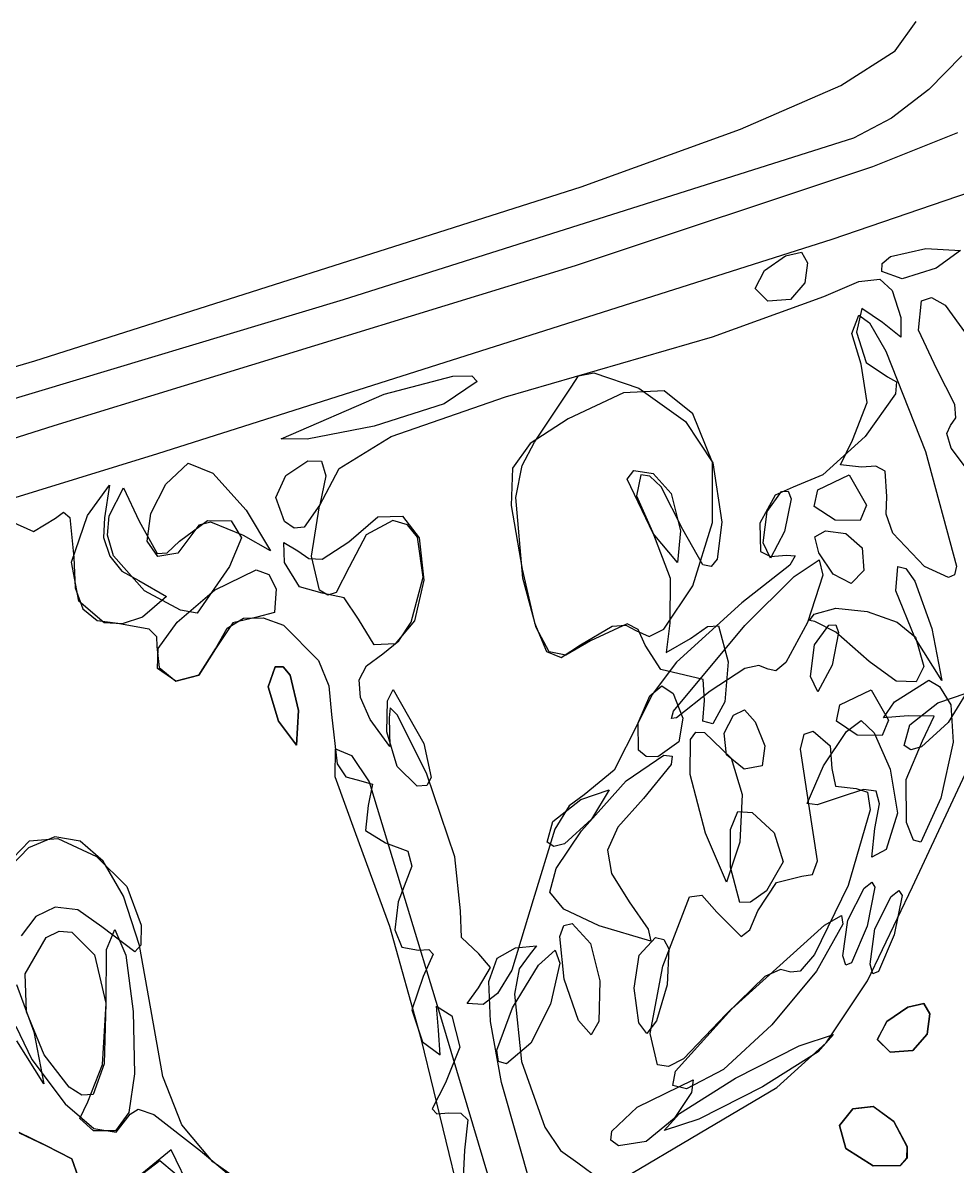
# Model space of a CAD drawing. Extents: x -886 to 651, y -59 to 942.
# Drawn here: x -141.92 to -121.62, y 145.44 to 170.28 of the extents above; entities that cross this region are included whole.
import ezdxf

# ---------------------------------------------------------------- set-up
doc = ezdxf.new("R2010")
doc.units = 0

msp = doc.modelspace()

# ---------------------------------------------------------------- linework, layer by layer
at = {"layer": 'Layer 1'}
for p, q in [((-122.974133, 169.672137), (-122.51366, 170.31445)), ((-124.154932, 168.922364), (-122.974133, 169.672137)), ((-121.525507, 169.566758), (-122.238765, 168.837591)), ((-126.335176, 167.969794), (-124.154932, 168.922364)), ((-122.238765, 168.837591), (-123.053663, 168.212594)), ((-123.053663, 168.212594), (-123.87609, 167.77516)), ((-129.793985, 166.719088), (-126.335176, 167.969794)), ((-123.87609, 167.77516), (-134.964634, 164.262956)), ((-123.45559, 167.15947), (-121.612671, 167.898805)), ((-119.32049, 167.30334), (-124.34659, 165.57183)), ((-129.918156, 165.008454), (-123.45559, 167.15947)), ((-141.663776, 162.941917), (-129.793985, 166.719088)), ((-124.34659, 165.57183), (-138.99689, 160.92023)), ((-125.81303, 164.90487), (-125.350513, 165.216594)), ((-125.350513, 165.216594), (-125.0066, 165.29902)), ((-125.0066, 165.29902), (-124.877226, 165.069075)), ((-123.252218, 165.05124), (-123.070749, 165.204266)), ((-123.070749, 165.204266), (-122.30385, 165.38265)), ((-122.30385, 165.38265), (-121.55456, 165.338887)), ((-121.55456, 165.338887), (-122.07715, 164.95065)), ((-141.24554, 161.53171), (-129.918156, 165.008454)), ((-124.877226, 165.069075), (-124.9305, 164.62982)), ((-123.25732, 164.87775), (-123.252218, 165.05124)), ((-122.07715, 164.95065), (-122.81713, 164.720962)), ((-122.07715, 164.95065), (-122.07715, 164.95065)), ((-126.016292, 164.512348), (-125.81303, 164.90487)), ((-123.759393, 164.66248), (-123.304539, 164.714786)), ((-123.304539, 164.714786), (-123.038563, 164.464357)), ((-122.81713, 164.720962), (-123.25732, 164.87775)), ((-125.73693, 164.23567), (-126.016292, 164.512348)), ((-124.9305, 164.62982), (-125.243025, 164.271345)), ((-124.9305, 164.62982), (-124.9305, 164.62982)), ((-124.51952, 164.33943), (-123.759393, 164.66248)), ((-123.038563, 164.464357), (-122.84507, 163.8792)), ((-134.964634, 164.262956), (-158.02749, 157.32416)), ((-126.9373, 163.46083), (-124.51952, 164.33943)), ((-125.243025, 164.271345), (-125.73693, 164.23567)), ((-122.464651, 163.606936), (-122.39643, 164.24569)), ((-122.39643, 164.24569), (-122.179008, 164.316956)), ((-122.179008, 164.316956), (-121.884969, 164.148424)), ((-123.694727, 164.073424), (-123.81457, 163.56417)), ((-123.24676, 163.77159), (-123.694727, 164.073424)), ((-121.884969, 164.148424), (-121.22128, 163.22582)), ((-123.91202, 163.533289), (-123.76277, 163.93112)), ((-123.76277, 163.93112), (-123.525367, 163.761943)), ((-123.525367, 163.761943), (-123.172771, 163.147136)), ((-122.84466, 163.453527), (-123.24676, 163.77159)), ((-122.84507, 163.8792), (-122.84483, 163.87921)), ((-122.84483, 163.87921), (-122.84466, 163.453527)), ((-131.439413, 162.154067), (-126.9373, 163.46083)), ((-123.71267, 162.86968), (-123.91202, 163.533289)), ((-123.81457, 163.56417), (-123.598169, 162.903765)), ((-122.06266, 162.75996), (-122.464651, 163.606936)), ((-123.172771, 163.147136), (-122.31236, 160.96936)), ((-161.99726, 156.82815), (-141.663776, 162.941917)), ((-123.581924, 162.032674), (-123.71267, 162.86968)), ((-123.598169, 162.903765), (-123.13714, 162.59367)), ((-121.671509, 161.989246), (-122.06266, 162.75996)), ((-134.07507, 162.21381), (-132.585151, 162.606175)), ((-132.05266, 162.48953), (-132.772039, 162.006491)), ((-132.585151, 162.606175), (-132.166048, 162.616003)), ((-132.166048, 162.616003), (-132.05266, 162.48953)), ((-132.05266, 162.48953), (-132.05266, 162.48953)), ((-130.0074, 162.36291), (-129.849704, 162.614886)), ((-129.849704, 162.614886), (-129.514773, 162.676353)), ((-129.514773, 162.676353), (-128.53842, 162.347839)), ((-123.13714, 162.59367), (-122.944597, 162.484579)), ((-122.944597, 162.484579), (-122.96448, 162.22339)), ((-136.31436, 161.24219), (-134.07507, 162.21381)), ((-130.80446, 161.16803), (-130.0074, 162.36291)), ((-128.871973, 162.245043), (-130.07556, 161.68172)), ((-127.990202, 162.286804), (-128.871973, 162.245043)), ((-128.53842, 162.347839), (-127.528775, 161.617517)), ((-127.366743, 161.787708), (-127.990202, 162.286804)), ((-122.96448, 162.22339), (-123.62183, 161.29742)), ((-132.772039, 162.006491), (-134.29196, 161.51791)), ((-133.922566, 161.29609), (-131.439413, 162.154067)), ((-123.89607, 161.21798), (-123.581924, 162.032674)), ((-121.653097, 161.702014), (-121.671509, 161.989246)), ((-126.93809, 160.72846), (-127.366743, 161.787708)), ((-156.222315, 156.77647), (-141.24554, 161.53171)), ((-134.29196, 161.51791), (-135.74815, 161.233755)), ((-130.07556, 161.68173), (-130.899014, 161.144236)), ((-130.07556, 161.68172), (-130.07556, 161.68173)), ((-127.528775, 161.617517), (-126.93627, 160.72554)), ((-121.850066, 161.356239), (-121.76578, 161.53384)), ((-121.76578, 161.53384), (-121.653097, 161.702014)), ((-135.74815, 161.233755), (-136.31436, 161.24219)), ((-135.048146, 160.602542), (-133.922566, 161.29609)), ((-123.62183, 161.29742), (-124.542797, 160.463809)), ((-124.158549, 160.675426), (-123.89607, 161.21798)), ((-121.754334, 161.043342), (-121.850066, 161.356239)), ((-130.899014, 161.144236), (-131.282571, 160.608704)), ((-131.078483, 160.664655), (-130.80446, 161.16803)), ((-122.3124, 160.96936), (-121.636644, 158.479463)), ((-122.31236, 160.96936), (-122.3124, 160.96936)), ((-121.10901, 160.18827), (-121.754334, 161.043342)), ((-138.99689, 160.92023), (-148.987695, 157.829762)), ((-136.21317, 160.44498), (-135.731833, 160.768769)), ((-135.731833, 160.768769), (-135.436773, 160.761207)), ((-135.436773, 160.761207), (-135.344358, 160.43634)), ((-126.938663, 159.425293), (-126.93809, 160.72846)), ((-126.93627, 160.72554), (-126.93627, 160.72551)), ((-126.93627, 160.72551), (-126.734988, 159.435732)), ((-138.819943, 160.2594), (-138.3342, 160.71308)), ((-138.3342, 160.71308), (-137.798882, 160.499742)), ((-137.798882, 160.499742), (-137.07386, 159.69188)), ((-135.47754, 159.78907), (-135.048146, 160.602542)), ((-131.282571, 160.608704), (-131.312783, 159.792347)), ((-131.21588, 159.971801), (-131.078483, 160.664655)), ((-128.794122, 160.3662), (-128.652327, 160.552124)), ((-128.652327, 160.552124), (-128.22677, 160.4924)), ((-128.22677, 160.4924), (-127.83527, 160.059129)), ((-123.70612, 160.63004), (-124.158549, 160.675426)), ((-123.394081, 160.65266), (-123.70612, 160.63004)), ((-123.189012, 160.544379), (-123.394081, 160.65266)), ((-123.1497, 159.9923), (-123.189012, 160.544379)), ((-140.51864, 159.5756), (-140.042655, 160.237986)), ((-140.042655, 160.237986), (-140.14981, 159.5292)), ((-139.140126, 159.619751), (-138.819943, 160.2594)), ((-136.430951, 159.969382), (-136.21317, 160.44498)), ((-135.344358, 160.43634), (-135.47096, 159.80821)), ((-128.22641, 159.18904), (-128.794122, 160.3662)), ((-128.49813, 160.46063), (-128.594167, 160.007046)), ((-128.298177, 160.434123), (-128.49813, 160.46063)), ((-128.058662, 160.201941), (-128.298177, 160.434123)), ((-124.542797, 160.463809), (-125.18442, 160.19473)), ((-124.65228, 160.13215), (-123.97173, 160.45795)), ((-123.97173, 160.45795), (-123.5968, 159.80319)), ((-140.05199, 159.57359), (-139.736489, 160.181244)), ((-139.736489, 160.181244), (-139.3944, 159.45473)), ((-128.594167, 160.007046), (-128.24583, 159.22047)), ((-127.58129, 159.27603), (-128.058662, 160.201941)), ((-127.83527, 160.059129), (-127.63178, 159.24743)), ((-125.581016, 160.019247), (-125.91297, 159.41043)), ((-125.752491, 159.668446), (-125.44328, 160.09637)), ((-125.18442, 160.19473), (-125.581016, 160.019247)), ((-125.44328, 160.09637), (-125.293641, 160.103535)), ((-125.293641, 160.103535), (-125.230881, 159.942174)), ((-124.730169, 159.776525), (-124.65228, 160.13215)), ((-123.167383, 159.609753), (-123.1497, 159.9923)), ((-136.23957, 159.44688), (-136.430951, 159.969382)), ((-135.47094, 159.80821), (-135.814646, 159.323712)), ((-135.650687, 158.694384), (-135.47754, 159.78907)), ((-135.47096, 159.80821), (-135.47094, 159.80821)), ((-131.312783, 159.792347), (-131.0762, 158.41238)), ((-131.06309, 158.21959), (-131.21588, 159.971801)), ((-125.230881, 159.942174), (-125.37498, 159.22787)), ((-124.27735, 159.47739), (-124.730169, 159.776525)), ((-123.5968, 159.80319), (-123.734759, 159.466286)), ((-123.5968, 159.80319), (-123.5968, 159.80319)), ((-141.693707, 159.231024), (-141.21476, 159.51737)), ((-141.21476, 159.51737), (-141.038943, 159.651065)), ((-141.038943, 159.651065), (-140.905402, 159.535533)), ((-140.905402, 159.535533), (-140.81731, 158.6682)), ((-140.863703, 158.562094), (-140.51864, 159.5756)), ((-140.14978, 159.52921), (-140.16896, 159.096584)), ((-140.14981, 159.5292), (-140.14978, 159.52921)), ((-140.0865, 159.148336), (-140.05199, 159.57359)), ((-139.221714, 159.019532), (-139.140126, 159.619751)), ((-137.07386, 159.69188), (-137.07388, 159.69184)), ((-137.07388, 159.69184), (-136.541572, 158.812911)), ((-134.84, 159.00694), (-134.211164, 159.549275)), ((-134.211164, 159.549275), (-133.675482, 159.5632)), ((-133.675482, 159.5632), (-133.314877, 159.090637)), ((-125.84118, 158.98319), (-125.752491, 159.668446)), ((-123.020011, 159.195477), (-123.167383, 159.609753)), ((-142.18953, 159.45347), (-141.693707, 159.231024)), ((-139.3944, 159.45473), (-139.006445, 158.75219)), ((-138.51772, 159.02012), (-137.912637, 159.469315)), ((-138.101599, 159.371183), (-138.25241, 159.16828)), ((-137.842081, 159.433555), (-138.101599, 159.371183)), ((-137.912637, 159.469315), (-137.398481, 159.459986)), ((-137.13158, 159.14008), (-137.842081, 159.433555)), ((-137.398481, 159.459986), (-137.172702, 159.092647)), ((-136.029566, 159.303411), (-136.23957, 159.44688)), ((-135.814646, 159.323712), (-136.029566, 159.303411)), ((-133.88452, 159.4692), (-134.466805, 159.159644)), ((-133.56373, 159.378163), (-133.88452, 159.4692)), ((-133.349969, 159.109212), (-133.56373, 159.378163)), ((-127.63178, 159.24744), (-127.699021, 158.55851)), ((-127.63178, 159.24743), (-127.63178, 159.24744)), ((-127.148697, 158.506057), (-127.58129, 159.27603)), ((-127.367505, 158.052521), (-126.938663, 159.425293)), ((-126.734988, 159.435732), (-126.836196, 158.627602)), ((-125.91297, 159.41043), (-125.894957, 158.794224)), ((-124.71381, 159.11329), (-124.483869, 159.242664)), ((-124.483869, 159.242664), (-124.04461, 159.18939)), ((-123.734759, 159.466286), (-124.27735, 159.47739)), ((-140.16896, 159.096584), (-140.034412, 158.69547)), ((-139.952401, 158.69877), (-140.0865, 159.148336)), ((-138.99167, 158.68414), (-139.221714, 159.019532)), ((-138.785266, 158.770094), (-138.51772, 159.02012)), ((-138.25241, 159.16828), (-138.553299, 158.757407)), ((-137.172702, 159.092647), (-137.43275, 158.46781)), ((-136.541572, 158.812911), (-137.13158, 159.14008)), ((-136.23757, 158.55979), (-136.25048, 158.991695)), ((-136.25048, 158.991695), (-135.94998, 158.80713)), ((-135.41824, 158.628965), (-134.84, 159.00694)), ((-134.466805, 159.159644), (-134.83663, 158.45552)), ((-133.228406, 158.238244), (-133.349969, 159.109212)), ((-133.314877, 159.090637), (-133.21127, 158.17351)), ((-128.24583, 159.22047), (-127.861352, 158.215379)), ((-127.699021, 158.55851), (-128.22641, 159.18904)), ((-125.683176, 158.653858), (-125.84118, 158.98319)), ((-125.37494, 159.22787), (-125.683176, 158.653858)), ((-125.37498, 159.22787), (-125.37494, 159.22787)), ((-124.631384, 158.769381), (-124.71381, 159.11329)), ((-124.04461, 159.18939), (-123.686139, 158.876861)), ((-122.3368, 158.47136), (-123.020011, 159.195477)), ((-139.006445, 158.75219), (-138.785266, 158.770094)), ((-138.553299, 158.757407), (-138.99167, 158.68414)), ((-135.94998, 158.80713), (-135.708132, 158.645255)), ((-125.894957, 158.794224), (-125.679513, 158.683847)), ((-124.31966, 158.30686), (-124.631384, 158.769381)), ((-123.686139, 158.876861), (-123.65046, 158.38296)), ((-140.704381, 157.71574), (-140.863703, 158.562094)), ((-140.81738, 158.66848), (-140.78671, 158.005733)), ((-140.81731, 158.6682), (-140.81738, 158.66848)), ((-140.034412, 158.69547), (-139.770666, 158.370578)), ((-139.27973, 157.94098), (-139.952401, 158.69877)), ((-135.910915, 158.025174), (-136.23757, 158.55979)), ((-135.708132, 158.645255), (-135.41824, 158.628965)), ((-135.47654, 157.95567), (-135.650687, 158.694384)), ((-126.971735, 158.468198), (-127.148697, 158.506057)), ((-126.836196, 158.627602), (-126.971735, 158.468198)), ((-125.262869, 158.501865), (-126.30366, 157.67726)), ((-125.679513, 158.683847), (-125.33468, 158.71519)), ((-125.33468, 158.71519), (-125.143795, 158.701966)), ((-125.143795, 158.701966), (-125.262869, 158.501865)), ((-125.163411, 158.250282), (-124.619476, 158.612095)), ((-124.619476, 158.612095), (-124.543821, 158.27829)), ((-139.770666, 158.370578), (-139.40225, 158.16662)), ((-137.43275, 158.46781), (-138.13943, 157.45751)), ((-137.76029, 157.95203), (-136.851386, 158.393998)), ((-137.43275, 158.46781), (-137.43275, 158.46781)), ((-136.851386, 158.393998), (-136.58175, 158.294308)), ((-136.58175, 158.294308), (-136.42216, 157.98113)), ((-134.83663, 158.45552), (-135.114746, 157.902344)), ((-133.48957, 157.257654), (-133.228406, 158.238244)), ((-131.0762, 158.41238), (-130.80927, 157.242798)), ((-126.23398, 157.19021), (-125.163411, 158.250282)), ((-124.543821, 158.27829), (-124.87809, 157.25151)), ((-123.927137, 158.103598), (-124.31966, 158.30686)), ((-123.65046, 158.38296), (-123.927137, 158.103598)), ((-123.65046, 158.38296), (-123.65046, 158.38296)), ((-122.957236, 157.937651), (-122.91503, 158.46986)), ((-122.91503, 158.46986), (-122.742141, 158.423577)), ((-122.742141, 158.423577), (-122.544274, 158.154364)), ((-121.814066, 158.233503), (-122.3368, 158.47136)), ((-121.682274, 158.287466), (-121.814066, 158.233503)), ((-121.636644, 158.479463), (-121.682274, 158.287466)), ((-140.78671, 158.005733), (-140.62007, 157.551026)), ((-139.40225, 158.16662), (-138.803371, 157.818595)), ((-135.42184, 157.8936), (-135.910915, 158.025174)), ((-133.21127, 158.17351), (-133.418011, 157.29143)), ((-133.21127, 158.17351), (-133.21127, 158.17351)), ((-130.772305, 157.14728), (-131.06309, 158.21959)), ((-127.998487, 157.105174), (-127.367505, 158.052521)), ((-127.861352, 158.215379), (-127.87049, 157.23641)), ((-122.544274, 158.154364), (-122.17123, 157.12381)), ((-138.803371, 157.818595), (-139.32815, 157.36893)), ((-138.498931, 157.520764), (-139.27973, 157.94098)), ((-138.571356, 157.260484), (-137.76029, 157.95203)), ((-136.42216, 157.9811), (-136.458589, 157.467517)), ((-136.42216, 157.98113), (-136.42216, 157.9811)), ((-135.295682, 157.844992), (-135.47654, 157.95567)), ((-134.940096, 157.790464), (-135.42184, 157.8936)), ((-135.114746, 157.902344), (-135.295682, 157.844992)), ((-134.63101, 157.32438), (-134.940096, 157.790464)), ((-122.54036, 156.9301), (-122.957236, 157.937651)), ((-140.154566, 157.247649), (-140.704381, 157.71574)), ((-140.62007, 157.551026), (-140.312618, 157.297104)), ((-138.13943, 157.45751), (-138.498931, 157.520764)), ((-126.30366, 157.67726), (-127.722539, 156.388881)), ((-124.73443, 157.43247), (-124.260943, 157.563721)), ((-124.260943, 157.563721), (-123.58152, 157.48912)), ((-140.312618, 157.297104), (-139.85951, 157.23671)), ((-139.768815, 157.221423), (-140.154566, 157.247649)), ((-139.32815, 157.36893), (-139.768815, 157.221423)), ((-138.987011, 156.68837), (-138.571356, 157.260484)), ((-137.3585, 157.245231), (-137.73578, 156.679)), ((-137.486838, 157.127451), (-137.127813, 157.345185)), ((-136.83767, 157.36732), (-137.3585, 157.245231)), ((-137.127813, 157.345185), (-136.70428, 157.357958)), ((-136.458589, 157.467517), (-136.83767, 157.36732)), ((-136.70428, 157.357958), (-136.261944, 157.191655)), ((-134.291558, 156.768974), (-134.63101, 157.32438)), ((-133.418011, 157.29143), (-133.832666, 156.790621)), ((-133.754218, 156.851675), (-133.48957, 157.257654)), ((-130.80927, 157.242798), (-130.543662, 156.624896)), ((-124.87809, 157.25148), (-125.345446, 156.38179)), ((-124.87809, 157.25151), (-124.87809, 157.25148)), ((-124.830554, 157.300016), (-124.73443, 157.43247)), ((-124.71643, 157.27788), (-124.830554, 157.300016)), ((-124.261037, 157.044266), (-124.71643, 157.27788)), ((-123.58152, 157.48912), (-122.928009, 157.261279)), ((-122.928009, 157.261279), (-122.53226, 156.93281)), ((-139.85951, 157.23671), (-139.186112, 157.116026)), ((-139.186112, 157.116026), (-139.021869, 156.949026)), ((-137.73565, 156.67887), (-137.486838, 157.127451)), ((-136.261944, 157.191655), (-135.503682, 156.42536)), ((-130.487936, 156.616148), (-130.772305, 157.14728)), ((-129.80498, 156.77116), (-129.120832, 157.17576)), ((-128.792047, 157.22632), (-129.59338, 156.85766)), ((-129.120832, 157.17576), (-128.822377, 157.194818)), ((-128.822377, 157.194818), (-128.60548, 157.07828)), ((-128.555447, 157.099124), (-128.792047, 157.22632)), ((-128.60548, 157.07828), (-128.319115, 156.945731)), ((-128.40479, 156.76236), (-128.555447, 157.099124)), ((-128.319115, 156.945731), (-127.998487, 157.105174)), ((-127.87049, 157.23641), (-127.946739, 156.604679)), ((-127.784351, 155.323785), (-126.23398, 157.19021)), ((-127.41788, 156.90576), (-127.050535, 157.163757)), ((-127.050535, 157.163757), (-126.811459, 157.177105)), ((-126.811459, 157.177105), (-126.60262, 156.39791)), ((-124.720311, 156.764716), (-124.4111, 157.19264)), ((-124.4111, 157.19264), (-124.261465, 157.199805)), ((-124.198705, 157.038442), (-124.3428, 156.32413)), ((-124.261465, 157.199805), (-124.198705, 157.038442)), ((-123.53665, 156.40335), (-124.261037, 157.044266)), ((-122.17123, 157.12381), (-121.955059, 155.992982)), ((-122.17123, 157.12381), (-122.17123, 157.12381)), ((-139.021869, 156.949026), (-139.00977, 156.73297)), ((-133.832666, 156.790621), (-134.291558, 156.768974)), ((-134.1032, 156.5688), (-133.754218, 156.851675)), ((-130.226518, 156.490431), (-129.80498, 156.77116)), ((-129.59338, 156.85766), (-130.123716, 156.546254)), ((-128.064251, 156.232945), (-128.40479, 156.76236)), ((-127.946739, 156.604679), (-127.41788, 156.90576)), ((-124.809, 156.07946), (-124.720311, 156.764716)), ((-121.955059, 155.992982), (-122.54036, 156.9301)), ((-122.53227, 156.93281), (-122.344847, 156.299342)), ((-122.53226, 156.93281), (-122.53227, 156.93281)), ((-139.00977, 156.73297), (-138.962404, 156.276633)), ((-138.999026, 156.255043), (-138.987011, 156.68837)), ((-137.73578, 156.679), (-138.102859, 156.109594)), ((-138.102729, 156.109464), (-137.73565, 156.67887)), ((-134.456507, 156.312841), (-134.1032, 156.5688)), ((-130.543662, 156.624896), (-130.226518, 156.490431)), ((-130.123716, 156.546254), (-130.487936, 156.616148)), ((-138.59917, 155.97986), (-138.999026, 156.255043)), ((-138.962404, 156.276633), (-138.59904, 155.97973)), ((-136.44049, 156.29229), (-136.597274, 155.8521)), ((-136.596844, 155.85227), (-136.44006, 156.29246)), ((-136.267005, 156.287194), (-136.44049, 156.29229)), ((-136.44006, 156.29246), (-136.266575, 156.287364)), ((-136.113981, 156.105727), (-136.267005, 156.287194)), ((-136.266575, 156.287364), (-136.113551, 156.105897)), ((-135.503682, 156.42536), (-135.279167, 155.877138)), ((-134.617229, 156.004425), (-134.456507, 156.312841)), ((-127.722539, 156.388881), (-128.25084, 155.686779)), ((-126.235549, 156.255296), (-126.98942, 155.76331)), ((-126.60262, 156.39791), (-126.669574, 155.532218)), ((-125.931429, 156.318763), (-126.235549, 156.255296)), ((-125.73091, 156.23987), (-125.931429, 156.318763)), ((-125.345446, 156.38179), (-125.562406, 156.203261)), ((-124.34276, 156.32413), (-124.650996, 155.750126)), ((-124.3428, 156.32413), (-124.34276, 156.32413)), ((-122.948655, 155.981045), (-123.53665, 156.40335)), ((-122.344847, 156.299342), (-122.517515, 155.964231)), ((-138.102859, 156.109594), (-138.59917, 155.97986)), ((-138.59904, 155.97973), (-138.102729, 156.109464)), ((-135.93559, 155.33883), (-136.113981, 156.105727)), ((-136.113551, 156.105897), (-135.93516, 155.339)), ((-134.589353, 155.622824), (-134.617229, 156.004425)), ((-127.54111, 156.11075), (-128.064251, 156.232945)), ((-127.14583, 156.017423), (-127.54111, 156.11075)), ((-127.11268, 155.55742), (-127.14583, 156.017423)), ((-125.562406, 156.203261), (-125.73091, 156.23987)), ((-124.650996, 155.750126), (-124.809, 156.07946)), ((-136.597274, 155.8521), (-136.36759, 155.11212)), ((-136.36716, 155.11229), (-136.596844, 155.85227)), ((-135.279167, 155.877138), (-135.21867, 155.25338)), ((-133.999886, 155.553168), (-133.8747, 155.79858)), ((-133.8747, 155.79858), (-133.21367, 154.62432)), ((-128.302673, 155.659598), (-128.04205, 155.874431)), ((-128.04205, 155.874431), (-127.794942, 155.713014)), ((-126.98942, 155.76331), (-127.720388, 155.179109)), ((-124.1705, 155.46341), (-123.48996, 155.78921)), ((-123.48996, 155.78921), (-123.11503, 155.13445)), ((-122.98726, 155.53207), (-122.237351, 155.998377)), ((-122.517515, 155.964231), (-122.948655, 155.981045)), ((-122.237351, 155.998377), (-122.005361, 155.858947)), ((-122.005361, 155.858947), (-121.763, 155.46537)), ((-134.37687, 155.14731), (-134.589353, 155.622824)), ((-134.01477, 154.874), (-133.999886, 155.553168)), ((-128.25084, 155.686779), (-128.55968, 155.06055)), ((-128.55536, 155.07077), (-128.302673, 155.659598)), ((-127.794942, 155.713014), (-127.5828, 155.17309)), ((-127.152731, 155.110409), (-127.11268, 155.55742)), ((-126.669574, 155.532218), (-126.93341, 155.04832)), ((-123.227786, 155.18084), (-122.98726, 155.53207)), ((-122.652903, 155.032237), (-122.04347, 155.51069)), ((-122.04347, 155.51069), (-121.427084, 155.720172)), ((-121.427084, 155.720172), (-121.81677, 155.07869)), ((-135.979367, 154.589535), (-135.93559, 155.33883)), ((-135.93516, 155.339), (-135.97896, 154.589705)), ((-135.93516, 155.339), (-135.93516, 155.339)), ((-133.94343, 155.396745), (-133.96175, 155.17931)), ((-133.784155, 155.238932), (-133.94343, 155.396745)), ((-127.830703, 155.169862), (-127.784351, 155.323785)), ((-126.482774, 155.241629), (-126.24567, 155.35735)), ((-126.24567, 155.35735), (-126.00949, 155.094114)), ((-124.248389, 155.107785), (-124.1705, 155.46341)), ((-121.763, 155.4654), (-121.714107, 154.656424)), ((-121.763, 155.46537), (-121.763, 155.4654)), ((-136.36759, 155.11212), (-135.979367, 154.589535)), ((-136.36759, 155.11212), (-136.36759, 155.11212)), ((-135.97896, 154.589705), (-136.36716, 155.11229)), ((-135.21867, 155.25338), (-135.092316, 154.185037)), ((-133.952931, 154.555686), (-134.37687, 155.14731)), ((-133.96175, 155.17931), (-133.952931, 154.555686)), ((-133.14936, 153.95787), (-133.784155, 155.238932)), ((-128.55968, 155.06055), (-129.078455, 154.045775)), ((-128.54778, 154.476784), (-128.55536, 155.07077)), ((-127.720388, 155.179109), (-127.830703, 155.169862)), ((-127.5828, 155.17309), (-127.673769, 154.657967)), ((-127.5828, 155.17309), (-127.5828, 155.17309)), ((-126.93341, 155.04832), (-127.152731, 155.110409)), ((-126.68849, 154.84987), (-126.482774, 155.241629)), ((-126.00949, 155.094114), (-125.80598, 154.57482)), ((-123.79557, 154.80865), (-124.248389, 155.107785)), ((-124.03128, 154.882448), (-123.706754, 155.122734)), ((-123.706754, 155.122734), (-123.429754, 154.853407)), ((-123.11503, 155.13445), (-123.252984, 154.797546)), ((-122.68943, 155.2224), (-123.227786, 155.18084)), ((-123.11503, 155.13445), (-123.11503, 155.13445)), ((-122.77398, 154.58092), (-122.652903, 155.032237)), ((-122.12423, 155.221166), (-122.68943, 155.2224)), ((-121.81677, 155.07869), (-122.399284, 154.548941)), ((-122.37575, 154.68171), (-122.12423, 155.221166)), ((-121.81677, 155.07869), (-121.81677, 155.07869)), ((-133.794355, 154.121488), (-134.01477, 154.874)), ((-127.419614, 154.711014), (-127.301432, 154.870447)), ((-127.301432, 154.870447), (-127.111898, 154.864758)), ((-127.111898, 154.864758), (-126.53616, 154.30702)), ((-126.634968, 154.377309), (-126.68849, 154.84987)), ((-125.029918, 154.503686), (-124.947092, 154.824571)), ((-124.947092, 154.824571), (-124.75325, 154.89149)), ((-124.75325, 154.89149), (-124.385205, 154.57598)), ((-124.52573, 154.13846), (-124.03128, 154.882448)), ((-123.252984, 154.797546), (-123.79557, 154.80865)), ((-123.429754, 154.853407), (-123.07788, 154.06856)), ((-133.21367, 154.62432), (-133.055713, 153.881695)), ((-133.21367, 154.62432), (-133.21367, 154.62432)), ((-127.673769, 154.657967), (-128.12812, 154.33672)), ((-127.424537, 153.947772), (-127.419614, 154.711014)), ((-125.80598, 154.57482), (-125.861717, 154.13631)), ((-125.80598, 154.57482), (-125.80598, 154.57482)), ((-124.385205, 154.57598), (-124.34554, 154.08083)), ((-122.628313, 154.486548), (-122.77398, 154.58092)), ((-122.73225, 153.839629), (-122.37575, 154.68171)), ((-122.399284, 154.548941), (-122.628313, 154.486548)), ((-121.714107, 154.656424), (-121.97573, 153.43386)), ((-135.13536, 153.899509), (-135.13458, 154.50891)), ((-135.13458, 154.50891), (-134.785765, 154.363829)), ((-134.785765, 154.363829), (-134.3984, 153.79031)), ((-128.815891, 153.811055), (-128.00086, 154.36894)), ((-128.38245, 154.337969), (-128.54778, 154.476784)), ((-128.12812, 154.33672), (-128.38245, 154.337969)), ((-128.00086, 154.36894), (-127.818151, 154.350394)), ((-127.818151, 154.350394), (-127.840045, 154.16644)), ((-126.24879, 154.06734), (-126.634968, 154.377309)), ((-126.53616, 154.30702), (-126.53615, 154.30704)), ((-126.53615, 154.30704), (-126.293078, 153.517127)), ((-124.84985, 153.30787), (-125.029918, 154.503686)), ((-135.092316, 154.185037), (-134.906594, 153.897876)), ((-133.35374, 153.69974), (-133.794355, 154.121488)), ((-129.078455, 154.045775), (-129.7319, 153.51127)), ((-127.840045, 154.16644), (-128.44, 153.4261)), ((-125.861717, 154.13631), (-126.24879, 154.06734)), ((-124.883649, 153.323905), (-124.52573, 154.13846)), ((-124.34555, 154.08088), (-124.270429, 153.695376)), ((-124.34554, 154.08083), (-124.34555, 154.08088)), ((-123.07788, 154.06856), (-123.07788, 154.06854)), ((-123.07788, 154.06854), (-122.920355, 153.107564)), ((-134.68593, 152.65908), (-135.13536, 153.899509)), ((-134.906594, 153.897876), (-134.66348, 153.83734)), ((-134.66348, 153.83734), (-134.327334, 153.74014)), ((-134.3984, 153.79031), (-132.84983, 148.69297)), ((-134.3984, 153.79031), (-134.3984, 153.79031)), ((-133.055713, 153.881695), (-133.149506, 153.708896)), ((-132.537555, 152.162547), (-133.14936, 153.95787)), ((-129.78882, 152.72322), (-128.815891, 153.811055)), ((-127.0919, 152.67702), (-127.424537, 153.947772)), ((-122.72491, 152.90955), (-122.73225, 153.839629)), ((-122.59439, 151.510392), (-121.450729, 153.958026)), ((-134.327334, 153.74014), (-134.42378, 153.27406)), ((-133.149506, 153.708896), (-133.35374, 153.69974)), ((-129.79919, 153.40865), (-129.182807, 153.618136)), ((-129.182807, 153.618136), (-129.57249, 152.97665)), ((-126.293078, 153.517127), (-126.34567, 152.48246)), ((-124.270429, 153.695376), (-123.81712, 153.64345)), ((-123.658986, 153.626186), (-124.16693, 153.46017)), ((-123.81712, 153.64345), (-123.569541, 153.569734)), ((-123.38299, 153.585129), (-123.658986, 153.626186)), ((-123.569541, 153.569734), (-123.516621, 153.18273)), ((-123.310057, 153.310909), (-123.38299, 153.585129)), ((-134.42378, 153.27406), (-134.479947, 152.735237)), ((-130.40863, 152.930206), (-129.79919, 153.40865)), ((-130.050845, 153.271705), (-130.365307, 152.761731)), ((-129.7319, 153.51127), (-130.050845, 153.271705)), ((-128.44, 153.4261), (-128.996943, 152.806884)), ((-128.44, 153.4261), (-128.44, 153.4261)), ((-124.667383, 153.287862), (-124.883649, 153.323905)), ((-124.65939, 152.072304), (-124.84985, 153.30787)), ((-124.16693, 153.46017), (-124.667383, 153.287862)), ((-123.4113, 152.77744), (-123.310057, 153.310909)), ((-121.97573, 153.43386), (-122.410069, 152.47821)), ((-126.545663, 152.755181), (-126.38986, 153.147354)), ((-126.38986, 153.147354), (-126.077967, 153.121774)), ((-126.077967, 153.121774), (-125.60338, 152.68363)), ((-123.516621, 153.18273), (-123.98908, 151.53842)), ((-122.920355, 153.107564), (-123.16948, 152.32199)), ((-130.5297, 152.47889), (-130.40863, 152.930206)), ((-129.57249, 152.97665), (-130.155007, 152.446906)), ((-129.57249, 152.97665), (-129.57249, 152.97665)), ((-128.996943, 152.806884), (-129.224006, 152.30345)), ((-123.476461, 152.154075), (-123.4113, 152.77744)), ((-122.575036, 152.525678), (-122.72491, 152.90955)), ((-141.228966, 152.599226), (-141.803096, 152.354381)), ((-141.779921, 152.51033), (-141.162024, 152.559413)), ((-140.68054, 152.49963), (-141.228966, 152.599226)), ((-141.162024, 152.559413), (-140.32468, 152.17189)), ((-133.951244, 150.647731), (-134.68593, 152.65908)), ((-134.479947, 152.735237), (-134.04701, 152.46316)), ((-130.365307, 152.761731), (-130.83589, 151.22998)), ((-130.338852, 151.910472), (-129.78882, 152.72322)), ((-126.637481, 151.614025), (-127.0919, 152.67702)), ((-126.55198, 151.94007), (-126.545663, 152.755181)), ((-125.60338, 152.68363), (-125.407906, 152.049707)), ((-125.60338, 152.68363), (-125.60338, 152.68363)), ((-122.410069, 152.47821), (-122.575036, 152.525678)), ((-141.803096, 152.354381), (-142.383063, 151.755014)), ((-142.326203, 151.946859), (-141.779921, 152.51033)), ((-140.177684, 152.065677), (-140.68054, 152.49963)), ((-134.04701, 152.46316), (-133.55611, 152.281907)), ((-133.55611, 152.281907), (-133.47294, 151.9615)), ((-130.384037, 152.384516), (-130.5297, 152.47889)), ((-130.155007, 152.446906), (-130.384037, 152.384516)), ((-129.224006, 152.30345), (-129.137257, 151.800593)), ((-126.34567, 152.48246), (-126.637481, 151.614025)), ((-123.16948, 152.32199), (-123.476461, 152.154075)), ((-140.32468, 152.17189), (-140.32472, 152.17186)), ((-140.32472, 152.17186), (-139.664024, 151.51424)), ((-139.740264, 151.307449), (-140.177684, 152.065677)), ((-132.41526, 150.98575), (-132.537555, 152.162547)), ((-125.407906, 152.049707), (-125.7636, 151.42357)), ((-124.764704, 151.781249), (-124.65939, 152.072304)), ((-133.47294, 151.9615), (-133.769331, 151.1853)), ((-130.475614, 151.393089), (-130.338852, 151.910472)), ((-129.137257, 151.800593), (-128.75276, 151.18311)), ((-126.344637, 151.169926), (-126.55198, 151.94007)), ((-125.00053, 151.74111), (-124.764704, 151.781249)), ((-125.95404, 150.99102), (-125.551231, 151.605109)), ((-125.551231, 151.605109), (-125.00053, 151.74111)), ((-123.98908, 151.53842), (-124.725859, 150.041215)), ((-123.64728, 151.48105), (-123.479236, 151.61464)), ((-123.479236, 151.61464), (-123.41049, 151.503081)), ((-139.388147, 150.235029), (-139.740264, 151.307449)), ((-139.664024, 151.51424), (-139.35291, 150.67662)), ((-130.171524, 151.025141), (-130.475614, 151.393089)), ((-128.02018, 149.78784), (-127.441915, 151.293395)), ((-127.441915, 151.293395), (-127.171961, 151.330693)), ((-127.171961, 151.330693), (-126.84904, 150.95662)), ((-125.7636, 151.42357), (-126.112974, 151.176731)), ((-123.998882, 150.783781), (-123.64728, 151.48105)), ((-123.41049, 151.503081), (-123.57978, 150.65314)), ((-123.572036, 149.470467), (-122.59439, 151.510392)), ((-123.410412, 150.599854), (-123.05881, 151.29713)), ((-123.05881, 151.29713), (-122.890766, 151.430715)), ((-122.82202, 151.319156), (-122.99131, 150.46921)), ((-122.890766, 151.430715), (-122.82202, 151.319156)), ((-141.219694, 151.068323), (-141.638614, 150.862483)), ((-140.73281, 151.012197), (-141.219694, 151.068323)), ((-133.769331, 151.1853), (-133.839851, 150.572394)), ((-130.83589, 151.22998), (-131.301875, 149.699405)), ((-128.75276, 151.18311), (-128.338943, 150.587439)), ((-126.112974, 151.176731), (-126.344637, 151.169926)), ((-141.638614, 150.862483), (-141.961521, 150.447663)), ((-140.20601, 150.64112), (-140.73281, 151.012197)), ((-132.392052, 150.408667), (-132.41526, 150.98575)), ((-129.399, 150.6607), (-130.171524, 151.025141)), ((-126.84904, 150.95662), (-126.314154, 150.427749)), ((-126.126111, 150.572335), (-125.95404, 150.99102)), ((-124.505497, 150.679349), (-124.139319, 150.888302)), ((-124.139319, 150.888302), (-124.10948, 150.69944)), ((-141.414595, 150.408664), (-141.138024, 150.547482)), ((-141.138024, 150.547482), (-140.858131, 150.525463)), ((-139.489742, 150.096828), (-140.20601, 150.64112)), ((-140.104754, 150.149231), (-139.9276, 150.58396)), ((-139.9276, 150.58396), (-139.689464, 150.023376)), ((-139.35291, 150.67662), (-139.363753, 150.245595)), ((-133.2662, 148.18483), (-133.951244, 150.647731)), ((-133.839851, 150.572394), (-133.690488, 150.197769)), ((-130.257934, 150.427084), (-130.16658, 150.66966)), ((-130.16658, 150.66966), (-129.98903, 150.71387)), ((-129.98903, 150.71387), (-129.593984, 150.279196)), ((-128.277535, 150.327016), (-129.399, 150.6607)), ((-128.338943, 150.587439), (-128.277535, 150.327016)), ((-126.52192, 148.85805), (-124.505497, 150.679349)), ((-126.314154, 150.427749), (-126.126111, 150.572335)), ((-124.10948, 150.69944), (-124.680036, 149.676125)), ((-124.10948, 150.69944), (-124.10948, 150.69944)), ((-124.1057, 150.0102), (-123.998882, 150.783781)), ((-123.57974, 150.65314), (-123.923337, 149.85755)), ((-123.57978, 150.65314), (-123.57974, 150.65314)), ((-123.51723, 149.82628), (-123.410412, 150.599854)), ((-141.87513, 149.61845), (-141.414595, 150.408664)), ((-140.858131, 150.525463), (-140.371029, 150.028982)), ((-132.01849, 150.05522), (-132.392052, 150.408667)), ((-130.15966, 149.50543), (-130.257934, 150.427084)), ((-128.53193, 150.028205), (-128.17918, 150.40757)), ((-128.17918, 150.40757), (-127.996375, 150.368224)), ((-127.996375, 150.368224), (-127.887005, 150.161361)), ((-122.99127, 150.46921), (-123.334871, 149.673625)), ((-122.99131, 150.46921), (-122.99127, 150.46921)), ((-140.11759, 148.97528), (-140.104754, 150.149231)), ((-139.363753, 150.245595), (-139.489742, 150.096828)), ((-139.1412, 148.8585), (-139.388147, 150.235029)), ((-133.690488, 150.197769), (-133.32723, 150.13641)), ((-133.32723, 150.13641), (-133.101571, 150.147821)), ((-133.007646, 150.04444), (-133.22717, 149.56313)), ((-133.101571, 150.147821), (-133.007646, 150.04444)), ((-131.763575, 149.756982), (-132.01849, 150.05522)), ((-131.62004, 149.960233), (-131.22325, 150.18676)), ((-131.22325, 150.18676), (-130.764488, 150.2289)), ((-130.902, 150.052), (-131.143015, 149.726222)), ((-130.90199, 150.05204), (-130.902, 150.052)), ((-130.764488, 150.2289), (-130.90199, 150.05204)), ((-130.718427, 149.804072), (-130.358986, 150.130046)), ((-130.358986, 150.130046), (-130.25637, 149.851012)), ((-129.593984, 150.279196), (-129.38898, 149.46623)), ((-127.887005, 150.161361), (-127.92228, 149.37993)), ((-124.725859, 150.041215), (-125.031692, 149.679602)), ((-140.371029, 150.028982), (-140.11858, 148.97936)), ((-139.689464, 150.023376), (-139.53001, 148.8043)), ((-131.79674, 149.452883), (-131.62004, 149.960233)), ((-131.28558, 148.87808), (-130.718427, 149.804072)), ((-130.25637, 149.851012), (-130.45969, 148.96198)), ((-128.64231, 149.30564), (-128.53193, 150.028205)), ((-124.043302, 149.804797), (-124.1057, 150.0102)), ((-123.923337, 149.85755), (-124.043302, 149.804797)), ((-123.454836, 149.620873), (-123.51723, 149.82628)), ((-141.843485, 148.794595), (-141.87513, 149.61845)), ((-133.22717, 149.56313), (-133.475767, 148.835945)), ((-132.02649, 149.31263), (-131.763575, 149.756982)), ((-131.301875, 149.699405), (-131.611369, 149.190707)), ((-131.143015, 149.726222), (-131.242919, 149.176498)), ((-128.295285, 148.324346), (-128.02018, 149.78784)), ((-125.799577, 149.55811), (-126.64057, 148.74095)), ((-125.462045, 149.712852), (-125.799577, 149.55811)), ((-124.680036, 149.676125), (-125.652991, 148.508424)), ((-125.24105, 149.65824), (-125.462045, 149.712852)), ((-125.031692, 149.679602), (-125.24105, 149.65824)), ((-123.334871, 149.673625), (-123.454836, 149.620873)), ((-142.059154, 149.389864), (-141.68611, 148.35931)), ((-132.273555, 148.971715), (-132.02649, 149.31263)), ((-131.76206, 148.580083), (-131.79674, 149.452883)), ((-129.848973, 148.605473), (-130.15966, 149.50543)), ((-129.38898, 149.46623), (-129.40791, 148.58304)), ((-129.38898, 149.46623), (-129.38898, 149.46623)), ((-128.538296, 148.557043), (-128.64231, 149.30564)), ((-127.92228, 149.37994), (-128.157367, 148.596349)), ((-127.92228, 149.37993), (-127.92228, 149.37994)), ((-124.468129, 148.118776), (-123.572036, 149.470467)), ((-131.611369, 149.190707), (-131.92425, 148.9527)), ((-131.242919, 149.176498), (-131.089996, 147.714996)), ((-140.191206, 147.646577), (-140.11759, 148.97528)), ((-140.11858, 148.97936), (-140.155902, 147.665124)), ((-140.11858, 148.97936), (-140.11858, 148.97936)), ((-139.53001, 148.8043), (-139.499838, 147.449792)), ((-139.53001, 148.8043), (-139.53001, 148.8043)), ((-138.883356, 147.390082), (-139.1412, 148.8585)), ((-133.475767, 148.835945), (-133.23997, 148.14287)), ((-132.89512, 148.39258), (-132.934714, 148.918671)), ((-132.934714, 148.918671), (-132.60341, 148.70347)), ((-131.92425, 148.9527), (-132.273555, 148.971715)), ((-131.625252, 147.958319), (-131.28558, 148.87808)), ((-130.45969, 148.96199), (-130.887392, 148.110179)), ((-130.45969, 148.96198), (-130.45969, 148.96199)), ((-127.745456, 147.50173), (-126.52192, 148.85805)), ((-122.693143, 148.895751), (-123.15566, 148.58402)), ((-123.15492, 148.58354), (-122.692402, 148.89526)), ((-122.34923, 148.97817), (-122.693143, 148.895751)), ((-122.692402, 148.89526), (-122.34849, 148.97769)), ((-122.219849, 148.748232), (-122.34923, 148.97817)), ((-122.34849, 148.97769), (-122.219116, 148.747745)), ((-141.46224, 147.862441), (-141.843485, 148.794595)), ((-132.84983, 148.69297), (-131.804844, 145.19547)), ((-132.60341, 148.70347), (-132.426887, 148.026026)), ((-131.52471, 147.25721), (-131.76206, 148.580083)), ((-129.579815, 148.297065), (-129.848973, 148.605473)), ((-129.40791, 148.58304), (-129.579815, 148.297065)), ((-128.369677, 148.321331), (-128.538296, 148.557043)), ((-128.157367, 148.596349), (-128.369677, 148.321331)), ((-126.64057, 148.74095), (-127.568079, 147.772521)), ((-123.15566, 148.58402), (-123.358938, 148.191497)), ((-123.358182, 148.191018), (-123.15492, 148.58354)), ((-123.15566, 148.58402), (-123.15566, 148.58402)), ((-122.27313, 148.30897), (-122.219849, 148.748232)), ((-122.219116, 148.747745), (-122.27239, 148.30849)), ((-142.073685, 148.479171), (-141.73206, 147.75828)), ((-141.68611, 148.35931), (-141.469939, 147.228482)), ((-141.68611, 148.35931), (-141.68611, 148.35931)), ((-132.858786, 147.86202), (-132.89512, 148.39258)), ((-128.132117, 147.643112), (-128.295285, 148.324346)), ((-125.652991, 148.508424), (-126.702238, 147.5407)), ((-122.585659, 147.95051), (-122.27313, 148.30897)), ((-122.27239, 148.30849), (-122.584919, 147.950015)), ((-122.27239, 148.30849), (-122.27239, 148.30849)), ((-141.469939, 147.228482), (-142.05524, 148.1656)), ((-132.22121, 143.92381), (-133.2662, 148.18483)), ((-133.23997, 148.14287), (-132.858786, 147.86202)), ((-130.887392, 148.110179), (-131.41591, 147.66582)), ((-126.44251, 147.34954), (-125.056455, 148.057244)), ((-125.541309, 147.150633), (-124.468129, 148.118776)), ((-125.056455, 148.057244), (-124.30814, 148.29805)), ((-124.30814, 148.29805), (-124.640939, 147.927751)), ((-123.358938, 148.191497), (-123.07956, 147.91482)), ((-123.07882, 147.91434), (-123.358182, 148.191018)), ((-140.918298, 147.153512), (-141.46224, 147.862441)), ((-132.426887, 148.026026), (-132.74346, 147.25052)), ((-131.591347, 147.713774), (-131.625252, 147.958319)), ((-124.640939, 147.927751), (-125.85417, 147.16617)), ((-123.07956, 147.91482), (-122.585659, 147.95051)), ((-122.584919, 147.950015), (-123.07882, 147.91434)), ((-141.73206, 147.75828), (-141.00808, 146.793811)), ((-140.51449, 146.83977), (-140.191206, 147.646577)), ((-140.155902, 147.665124), (-140.39856, 146.99933)), ((-131.41591, 147.66582), (-131.591347, 147.713774)), ((-131.089996, 147.714996), (-130.584425, 146.287051)), ((-127.89787, 147.604713), (-128.132117, 147.643112)), ((-127.568079, 147.772521), (-127.89787, 147.604713)), ((-139.499838, 147.449792), (-139.621124, 146.6033)), ((-138.468722, 146.341406), (-138.883356, 147.390082)), ((-128.57453, 146.72358), (-127.36339, 147.31435)), ((-127.802751, 147.195545), (-127.745456, 147.50173)), ((-127.65575, 146.587967), (-126.44251, 147.34954)), ((-126.702238, 147.5407), (-127.50167, 147.11732)), ((-127.36339, 147.31435), (-127.399829, 147.041291)), ((-140.643722, 146.986357), (-140.918298, 147.153512)), ((-132.74346, 147.25052), (-133.033782, 146.682547)), ((-130.85497, 144.92018), (-131.52471, 147.25721)), ((-127.50167, 147.11732), (-127.802751, 147.195545)), ((-125.85417, 147.16617), (-127.240234, 146.458471)), ((-127.05022, 146.261352), (-125.541309, 147.150633)), ((-125.85417, 147.16617), (-125.85417, 147.16617)), ((-140.685359, 146.475405), (-140.51449, 146.83977)), ((-140.39856, 146.99933), (-140.643722, 146.986357)), ((-127.399829, 147.041291), (-127.77343, 146.47391)), ((-141.00808, 146.793811), (-140.383187, 146.259009)), ((-139.621124, 146.6033), (-139.912478, 146.208841)), ((-139.898504, 146.17674), (-139.59515, 146.56987)), ((-139.59515, 146.56987), (-139.421253, 146.678375)), ((-139.421253, 146.678375), (-139.075319, 146.564683)), ((-139.075319, 146.564683), (-138.06777, 145.77507)), ((-133.033782, 146.682547), (-132.932961, 146.57462)), ((-132.932961, 146.57462), (-132.66946, 146.5957)), ((-132.66946, 146.5957), (-132.40611, 146.595041)), ((-132.40611, 146.595041), (-132.255026, 146.445381)), ((-129.126442, 146.202201), (-128.57453, 146.72358)), ((-127.98855, 146.21767), (-127.65575, 146.587967)), ((-123.89117, 146.687177), (-124.1833, 146.32234)), ((-124.18195, 146.32249), (-123.88982, 146.687324)), ((-123.44631, 146.73814), (-123.89117, 146.687177)), ((-123.88982, 146.687324), (-123.44496, 146.73829)), ((-123.002359, 146.410162), (-123.44631, 146.73814)), ((-123.44496, 146.73829), (-123.001024, 146.410312)), ((-140.39251, 146.21043), (-140.685359, 146.475405)), ((-137.794353, 145.53733), (-138.468722, 146.341406)), ((-132.255026, 146.445381), (-132.32735, 145.7881)), ((-127.77343, 146.47391), (-128.382355, 145.979874)), ((-127.240234, 146.458471), (-127.98855, 146.21767)), ((-127.77343, 146.47391), (-127.77343, 146.47391)), ((-124.1833, 146.32234), (-124.043365, 145.822854)), ((-124.1833, 146.32234), (-124.1833, 146.32234)), ((-124.042015, 145.823004), (-124.18195, 146.32249)), ((-122.71245, 145.86392), (-123.002359, 146.410162)), ((-123.001024, 146.410312), (-122.7111, 145.86407)), ((-142.003487, 146.168165), (-141.42212, 145.88627)), ((-141.42182, 145.8865), (-142.003187, 146.168395)), ((-139.912478, 146.208841), (-140.39251, 146.21043)), ((-140.383187, 146.259009), (-139.898504, 146.17674)), ((-130.584425, 146.287051), (-130.24352, 145.779274)), ((-129.147431, 146.006715), (-129.126442, 146.202201)), ((-129.057761, 145.068097), (-127.05022, 146.261352)), ((-141.42212, 145.88627), (-140.86259, 145.601002)), ((-140.86229, 145.601232), (-141.42182, 145.8865)), ((-128.98456, 145.88315), (-129.147431, 146.006715)), ((-128.382355, 145.979874), (-128.98456, 145.88315)), ((-124.043365, 145.822854), (-123.44944, 145.44813)), ((-123.44809, 145.44828), (-124.042015, 145.823004)), ((-122.714838, 145.614045), (-122.71245, 145.86392)), ((-122.7111, 145.86407), (-122.713504, 145.614187)), ((-122.7111, 145.86407), (-122.7111, 145.86407)), ((-138.69947, 145.79449), (-141.10366, 143.83481)), ((-140.86259, 145.601002), (-140.719797, 145.210326)), ((-140.719497, 145.210556), (-140.86229, 145.601232)), ((-137.86982, 144.06774), (-138.69947, 145.79449)), ((-138.06777, 145.77507), (-136.808767, 144.727532)), ((-132.32735, 145.7881), (-132.36728, 145.058269)), ((-130.24352, 145.779274), (-129.8674, 145.51222)), ((-122.854588, 145.452355), (-122.714838, 145.614045)), ((-122.713504, 145.614187), (-122.853252, 145.452497)), ((-140.08588, 144.70113), (-138.94469, 145.56282)), ((-138.94469, 145.56282), (-138.32851, 145.04028)), ((-136.7573, 144.80271), (-137.794353, 145.53733)), ((-129.8674, 145.51222), (-129.397987, 145.167998)), ((-123.44944, 145.44813), (-122.854588, 145.452355)), ((-122.853252, 145.452497), (-123.44809, 145.44828))]:
    msp.add_line(p, q, dxfattribs=at)

doc.saveas('drawing.dxf')
